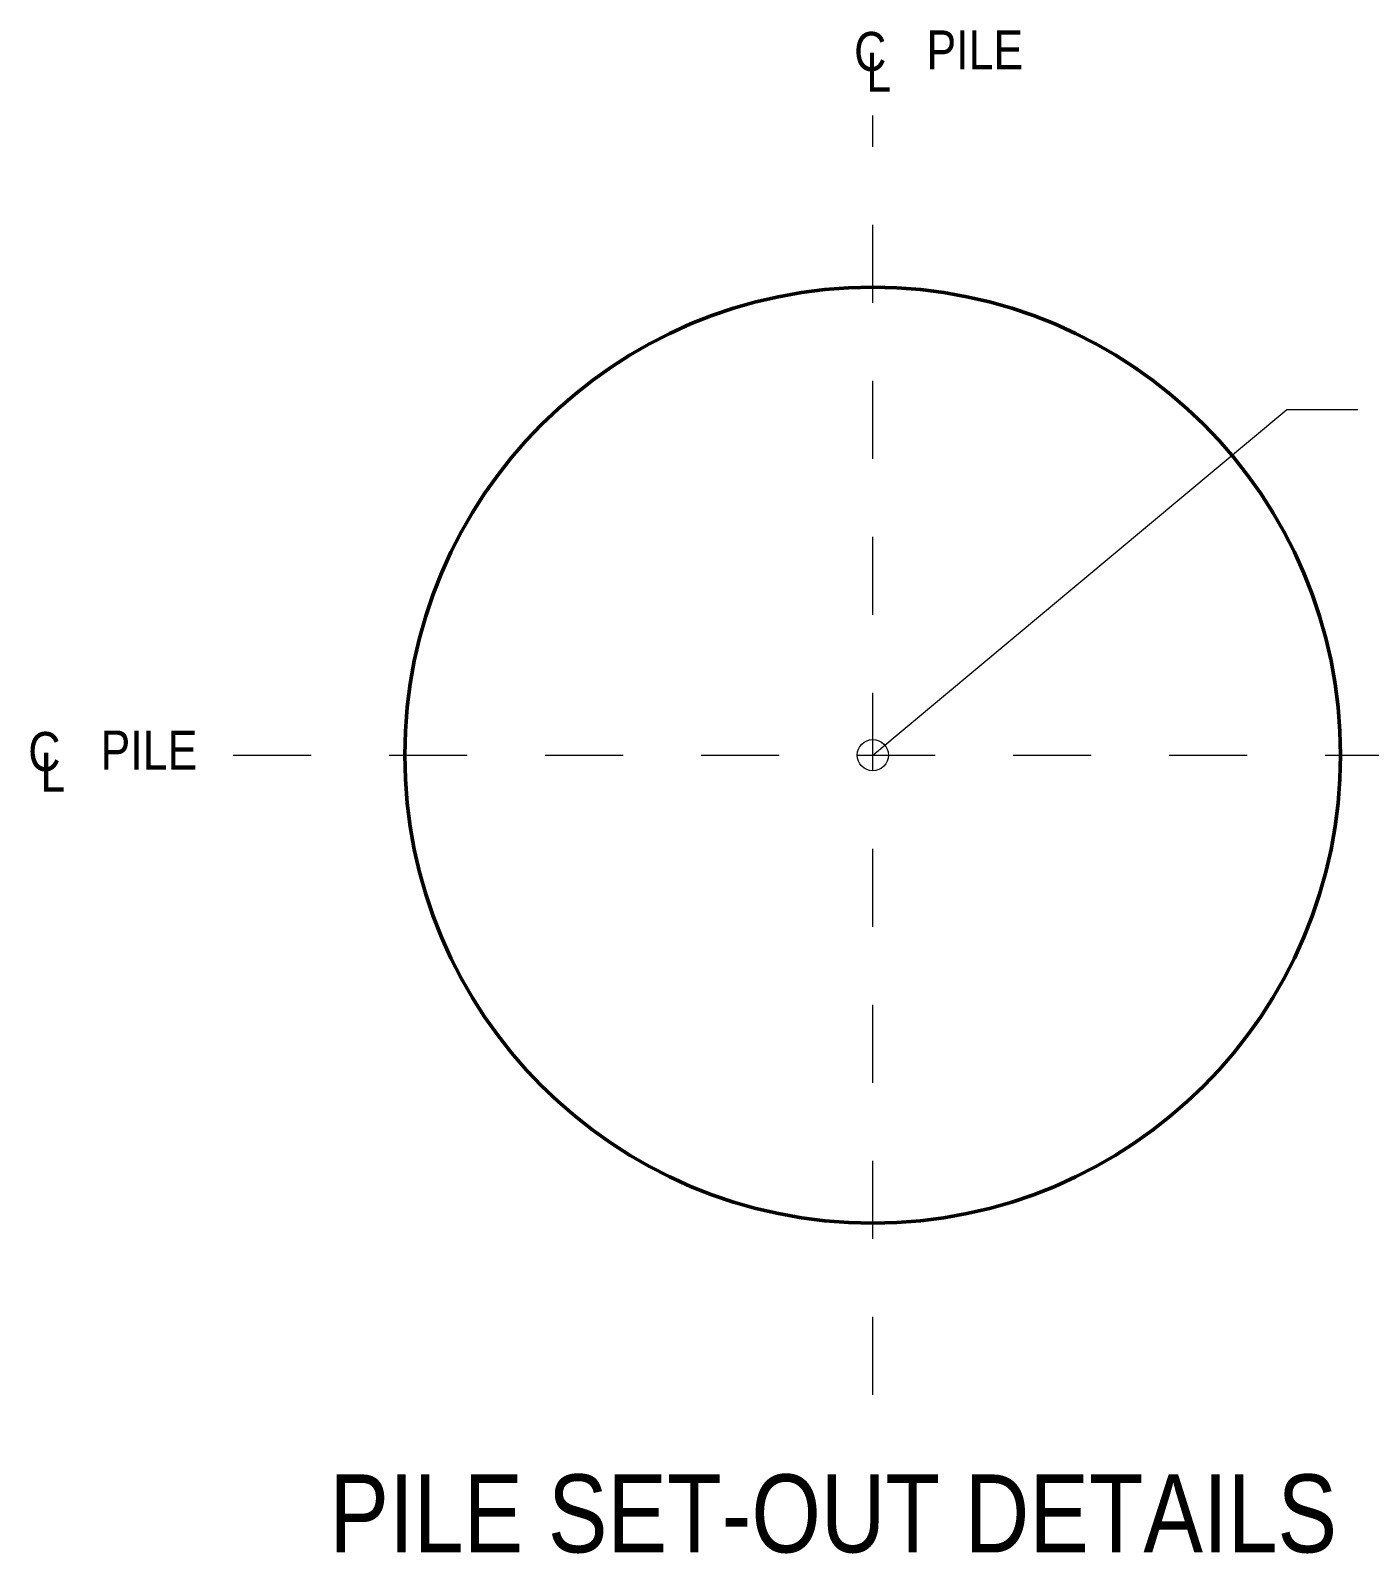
# Model space of a CAD drawing. Header units: metres. Extents: x -0.34 to 2.76, y 1.56 to 3.52.
# Drawn here: x -0.338 to 1.379, y 1.564 to 3.517 of the extents above; entities that cross this region are included whole.
import ezdxf

# ---------------------------------------------------------------- set-up
doc = ezdxf.new("R2010")
doc.units = ezdxf.units.M
doc.linetypes.add('JacobsCenter', pattern=[0.015, 0.009, -0.0015, 0.003, -0.0015])
for name, color, linetype, lineweight in [('A-ANNO-NOTE', 7, 'Continuous', 9), ('A-DETL', 7, 'Continuous', 13), ('G-ANNO-TEXT', 7, 'Continuous', 9)]:
    doc.layers.add(name, color=color, linetype=linetype, lineweight=lineweight)
doc.styles.add('Arial Narrow', font='ARIALN.TTF', dxfattribs={"height": 0.05})
doc.styles.add('Arial Narrow_1', font='ARIALN.TTF', dxfattribs={"height": 0.1})

# ---------------------------------------------------------------- blocks, each defined once
blk = doc.blocks.new('CS_Annot_Centreline Symbol1 - CS_Annot_Centreline Symbol-5070896-01 - FOUNDATION_PILE SETOUT')
at = {"layer": 'A-ANNO-NOTE', "char_height": 0.05, "attachment_point": 1, "style": 'Arial Narrow'}
for s, insert, width in [('C  ', (0.7183, 3.5151), 0.088186), ('L', (0.7339, 3.4885), 0.038481)]:
    blk.add_mtext(s, dxfattribs=dict(at, insert=insert, width=width))

msp = doc.modelspace()

# ---------------------------------------------------------------- linework, layer by layer
at = {"layer": 'A-DETL', "linetype": 'JacobsCenter', "lineweight": 18}
for p, q in [((0.7421, 1.7678), (0.7421, 3.4078)), ((-0.0779, 2.5878), (1.5621, 2.5878))]:
    msp.add_line(p, q, dxfattribs=at)
at = {"layer": 'A-DETL', "lineweight": 50}
msp.add_circle((0.7421, 2.5878), 0.6, dxfattribs=at)
at = {"layer": 'G-ANNO-TEXT'}
for p, q in [((0.7422, 2.5879), (1.2731, 3.0309)), ((1.2731, 3.0309), (1.3642, 3.0309))]:
    msp.add_line(p, q, dxfattribs=at)
msp.add_circle((0.7422, 2.5879), 0.02, dxfattribs=at)

# ---------------------------------------------------------------- block references
at = {"layer": 'A-ANNO-NOTE'}
for p in [(0, 0), (-1.059, -0.8976)]:
    msp.add_blockref('CS_Annot_Centreline Symbol1 - CS_Annot_Centreline Symbol-5070896-01 - FOUNDATION_PILE SETOUT', p, dxfattribs=at)

# ---------------------------------------------------------------- texts
at = {"layer": 'A-ANNO-NOTE', "char_height": 0.05, "attachment_point": 1, "style": 'Arial Narrow', "bg_fill": 3, "box_fill_scale": 1, "bg_fill_color": 256, "bg_fill_true_color": 13158600, "bg_fill_transparency": 0}
for insert in [(0.811, 3.517), (-0.248, 2.6194)]:
    msp.add_mtext('PILE', dxfattribs=dict(at, insert=insert))
at = {"layer": 'G-ANNO-TEXT', "insert": (0.0455, 1.6656), "char_height": 0.1, "attachment_point": 1, "style": 'Arial Narrow_1', "bg_fill": 3, "box_fill_scale": 1, "bg_fill_color": 256, "bg_fill_true_color": 13158600, "bg_fill_transparency": 0}
msp.add_mtext('PILE SET-OUT DETAILS', dxfattribs=at)

doc.saveas('drawing.dxf')
